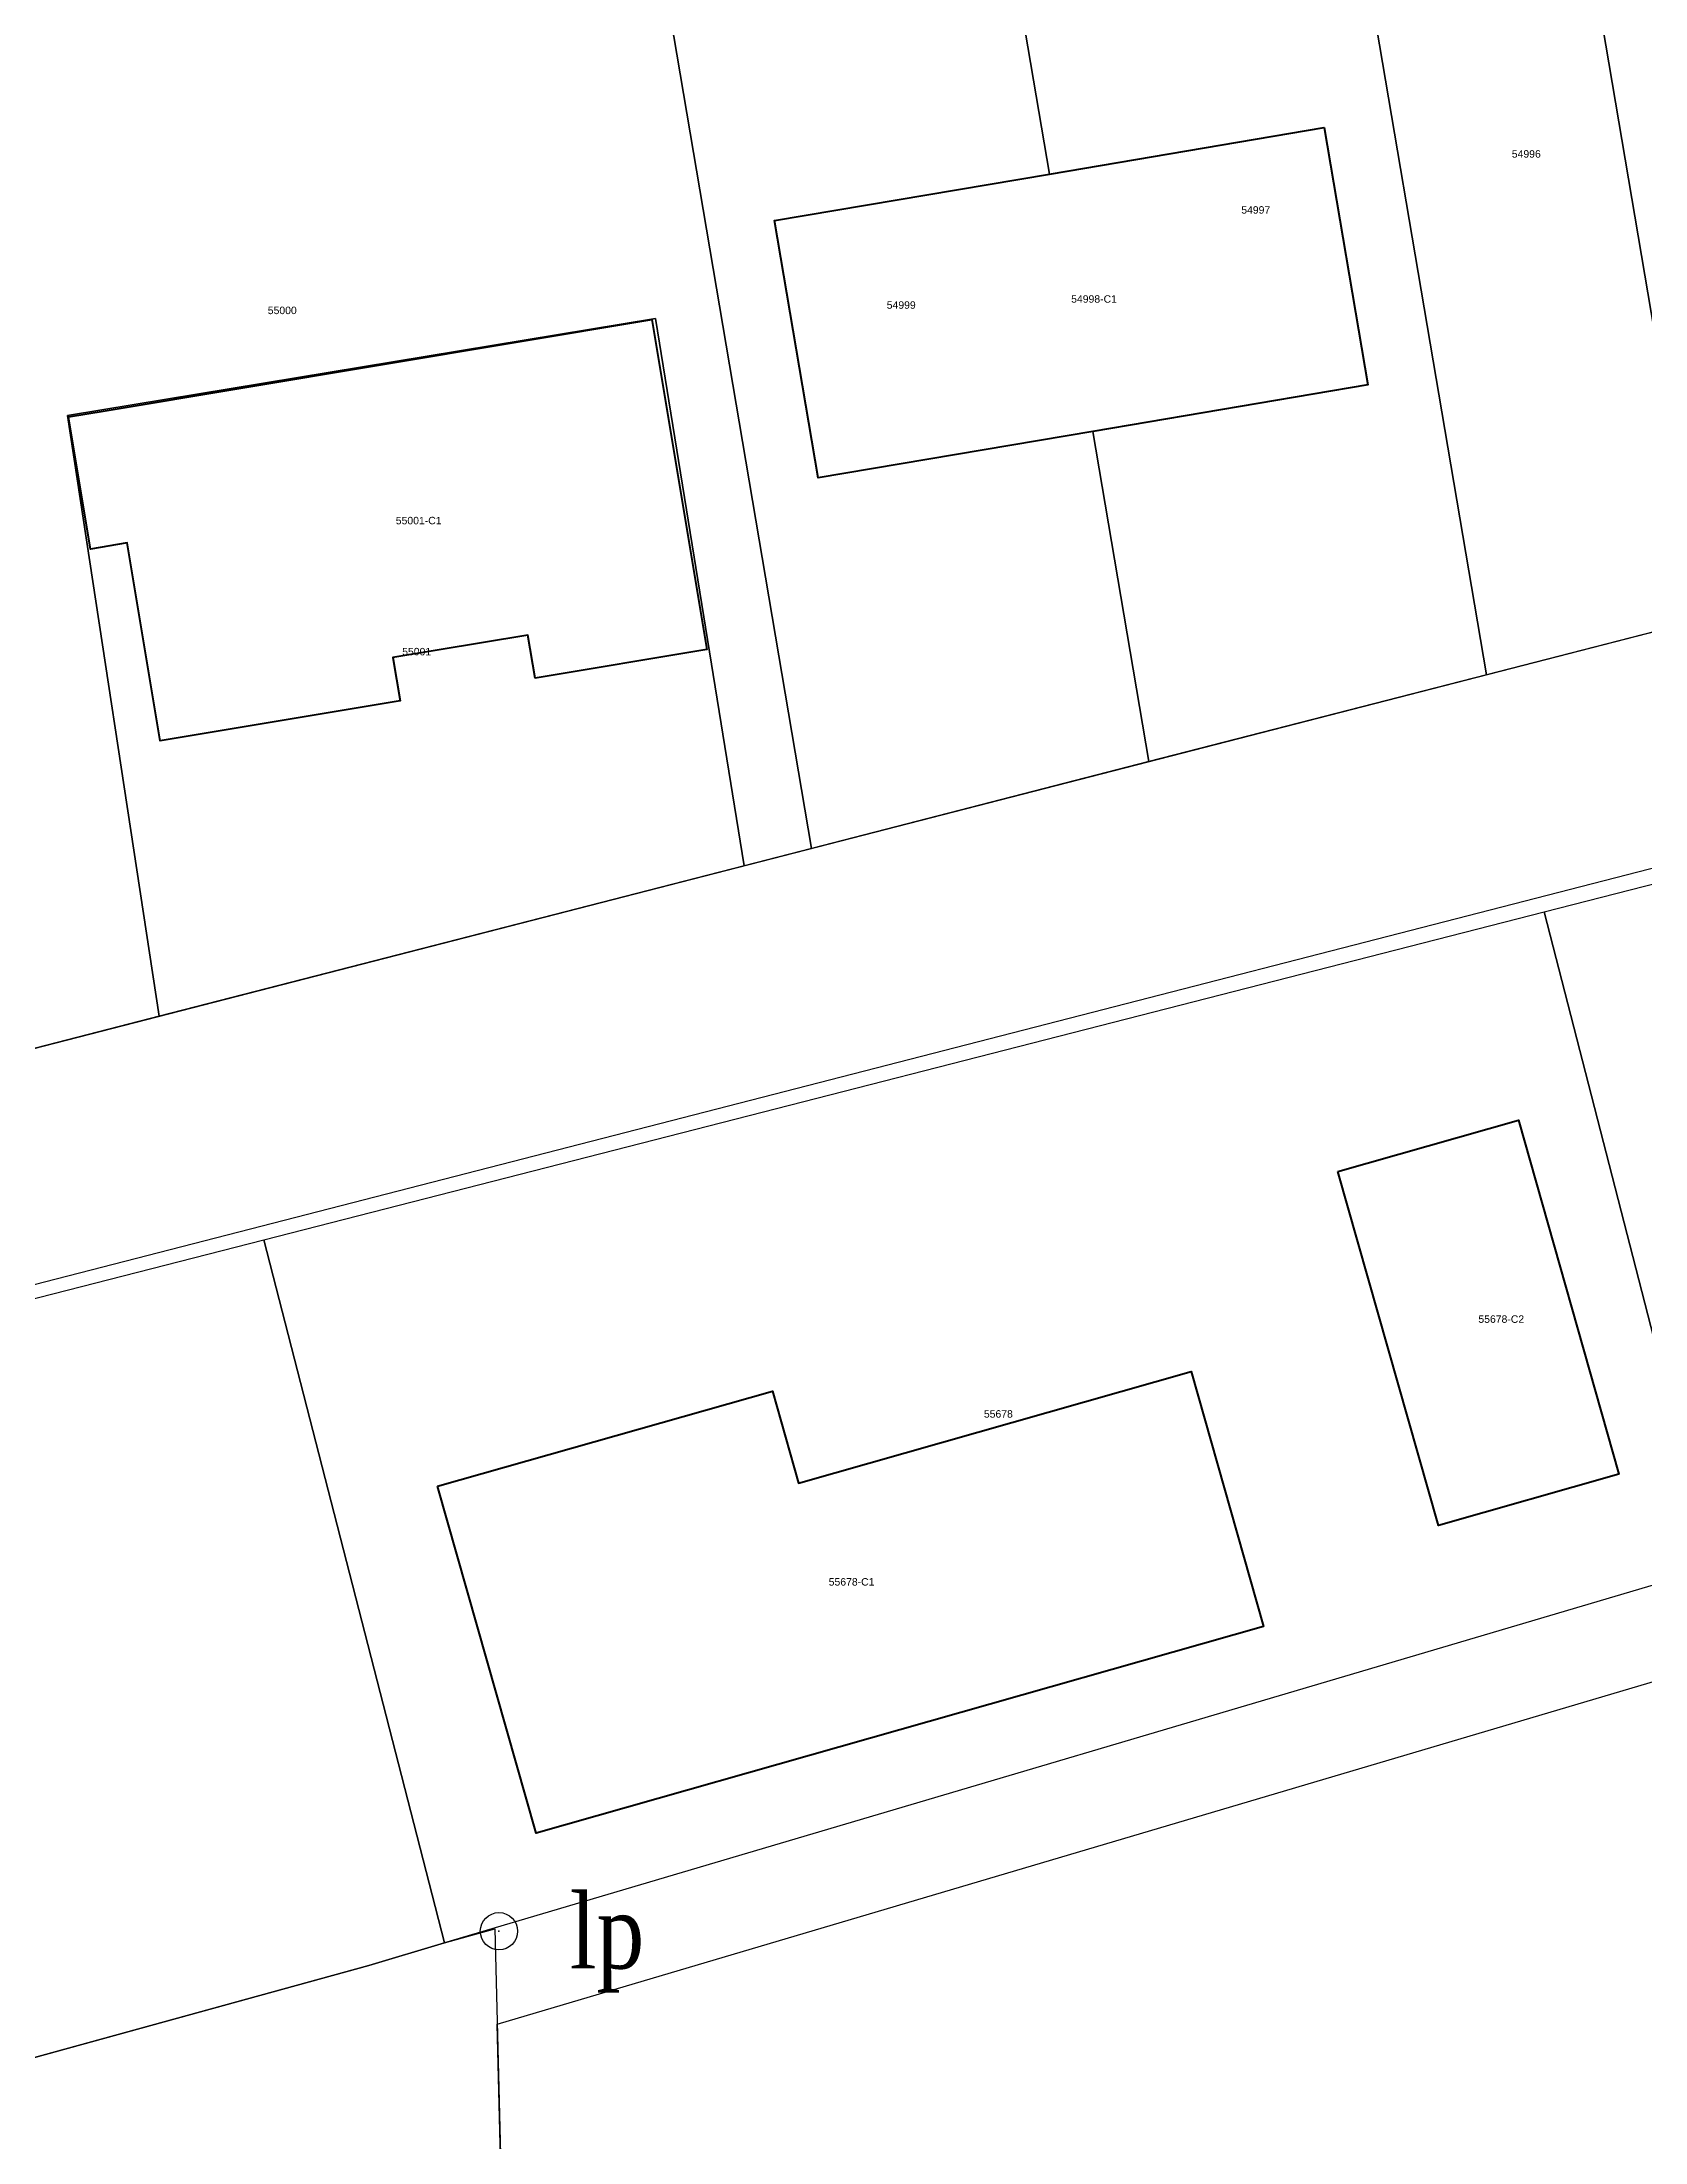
# Model space of a CAD drawing. Header units: inches. Extents: x 386283 to 388912, y 683236 to 683929.
# Drawn here: x 388152.4 to 388195.4, y 683713.3 to 683769.6 of the extents above; entities that cross this region are included whole.
import ezdxf

# ---------------------------------------------------------------- set-up
doc = ezdxf.new("R2010")
doc.units = ezdxf.units.IN
doc.header["$MEASUREMENT"] = 0
doc.header["$PDMODE"] = 32
doc.header["$PDSIZE"] = 1
doc.layers.add('0_pct_coduri', color=6, linetype='Continuous')
doc.layers.add('0_pct_simboluri', color=7, linetype='Continuous')
for name, color, linetype, true_color in [('CONSTRUCTII_ACTIVE', 7, 'Continuous', 0x543459), ('IMOBILE_ACTIVE', 7, 'Continuous', 0xf73413), ('LABEL', 7, 'Continuous', 0xf73413)]:
    doc.layers.add(name, color=color, linetype=linetype, true_color=true_color)
doc.styles.get("Standard").update_dxf_attribs({"font": 'arial.ttf'})
doc.styles.add('TIMES_NEW_ROMAN', font='times.ttf')
picture_1 = doc.add_image_def('image1.ecw', size_in_pixel=(23609, 17798))

# ---------------------------------------------------------------- blocks, each defined once
blk = doc.blocks.new('Punct')
blk.add_point((0, 0))
at = {"flags": 1}
for tag, p in [('DENPCT', (1.4, 0)), ('COTA', (1.4, -2.5)), ('COD', (1.4, -5))]:
    blk.add_attdef(tag, p, '', height=1.5, dxfattribs=at)

msp = doc.modelspace()

# ---------------------------------------------------------------- linework, layer by layer
at = {"layer": 'CONSTRUCTII_ACTIVE', "lineweight": 40}
for points in [[(388186.78, 683767.296), (388187.95, 683760.395), (388180.58, 683759.145), (388173.21, 683757.896), (388172.04, 683764.797), (388179.41, 683766.047)], [(388153.1, 683759.536), (388154.086, 683759.7), (388168.749, 683762.144), (388170.224, 683753.293), (388165.617, 683752.525), (388165.424, 683753.682), (388161.803, 683753.079), (388161.995, 683751.922), (388155.561, 683750.849), (388154.677, 683756.152), (388153.691, 683755.988)], [(388187.148, 683739.292), (388191.99, 683740.667), (388194.686, 683731.178), (388189.844, 683729.803)], [(388163.004, 683730.851), (388171.985, 683733.402), (388172.686, 683730.934), (388183.215, 683733.927), (388185.154, 683727.091), (388165.646, 683721.549)]]:
    msp.add_lwpolyline(points, close=True, dxfattribs=at)
at = {"layer": 'IMOBILE_ACTIVE', "lineweight": 30}
for points in [[(388214.63, 683785.752), (388216.124, 683777.121), (388219.084, 683760.018), (388214.394, 683758.752), (388211.782, 683773.352), (388196.085, 683770.667), (388198.806, 683754.592), (388196.943, 683754.112), (388192.506, 683780.321)], [(388186.677, 683778.889), (388192.506, 683780.321), (388196.943, 683754.112), (388191.132, 683752.617)], [(388287.634, 683772.44), (388265.668, 683766.313), (388235.319, 683758.044), (388204.057, 683749.604), (388127.745, 683729.971), (388127.717, 683736.302), (388202.492, 683755.54), (388233.713, 683763.966), (388264.837, 683772.454), (388288.364, 683779.016)], [(388177.61, 683776.664), (388186.677, 683778.889), (388191.132, 683752.617), (388182.082, 683750.289), (388180.58, 683759.145), (388187.95, 683760.395), (388186.78, 683767.296), (388179.41, 683766.047)], [(388168.542, 683774.438), (388177.61, 683776.664), (388179.41, 683766.047), (388172.04, 683764.797), (388173.21, 683757.896), (388180.58, 683759.145), (388182.082, 683750.289), (388173.032, 683747.96)], [(388146.882, 683769.12), (388168.542, 683774.438), (388173.032, 683747.96), (388171.222, 683747.495), (388168.848, 683762.174), (388153.077, 683759.569), (388155.533, 683743.459), (388151.412, 683742.398)], [(388186.78, 683767.296), (388187.95, 683760.395), (388180.58, 683759.145), (388173.21, 683757.896), (388172.04, 683764.797), (388179.41, 683766.047)], [(388155.533, 683743.459), (388153.077, 683759.569), (388168.848, 683762.174), (388171.222, 683747.495)], [(388228.863, 683756.301), (388233.291, 683739.224), (388207.747, 683731.792), (388197.203, 683728.671), (388192.684, 683746.254), (388204.525, 683749.286)], [(388158.34, 683737.461), (388192.684, 683746.254), (388197.203, 683728.671), (388163.187, 683718.602)], [(388134.962, 683731.476), (388158.34, 683737.461), (388163.187, 683718.602), (388161.155, 683718.001), (388128.28, 683708.95), (388128.041, 683728.465), (388132.034, 683730.629)], [(388165.134, 683695.125), (388128.758, 683694.218), (388128.666, 683709.056), (388161.155, 683718.001), (388163.187, 683718.602), (388164.54, 683718.976)]]:
    msp.add_lwpolyline(points, close=True, dxfattribs=at)
at = {"layer": 'IMOBILE_ACTIVE', "color": 120, "lineweight": 30}
msp.add_lwpolyline([(388207.442, 683729.115), (388205.47, 683688.68), (388203.873, 683661.523), (388166.272, 683649.458), (388164.604, 683716.422)], close=True, dxfattribs=at)

# ---------------------------------------------------------------- block references
at = {"layer": '0_pct_simboluri'}
msp.add_blockref('Punct', (388164.648, 683718.917, 188.08), dxfattribs=at)

# ---------------------------------------------------------------- texts
at = {"layer": '0_pct_coduri', "style": 'TIMES_NEW_ROMAN', "width": 0.85}
msp.add_text('lp', height=2, dxfattribs=at).set_placement((388166.551, 683717.917, 188.08))
at = {"layer": 'LABEL', "lineweight": 30}
for s, p in [('54996', (388191.813, 683766.487)), ('54997', (388184.557, 683764.985)), ('55000', (388158.448, 683762.29)), ('54999', (388175.049, 683762.434)), ('54998', (388179.995, 683762.596)), ('55001', (388162.053, 683753.138)), ('55678', (388177.654, 683732.692))]:
    msp.add_text(s, height=0.2, dxfattribs=at).set_placement(p)
at = {"layer": 'LABEL', "lineweight": 40}
for s, p in [('54998-C1', (388179.995, 683762.596)), ('55001-C1', (388161.881, 683756.653)), ('55678-C2', (388190.917, 683735.235)), ('55678-C1', (388173.492, 683728.187))]:
    msp.add_text(s, height=0.2, dxfattribs=at).set_placement(p)

# ---------------------------------------------------------------- pictures from other files: only their frames are drawn
image = msp.add_image(picture_1, insert=(379388.552, 676777.161), size_in_units=(11804.5, 8899))
image.set_boundary_path([(17329.3292, 3754.9105), (18178.334, 4305.3133)])

doc.saveas('drawing.dxf')
